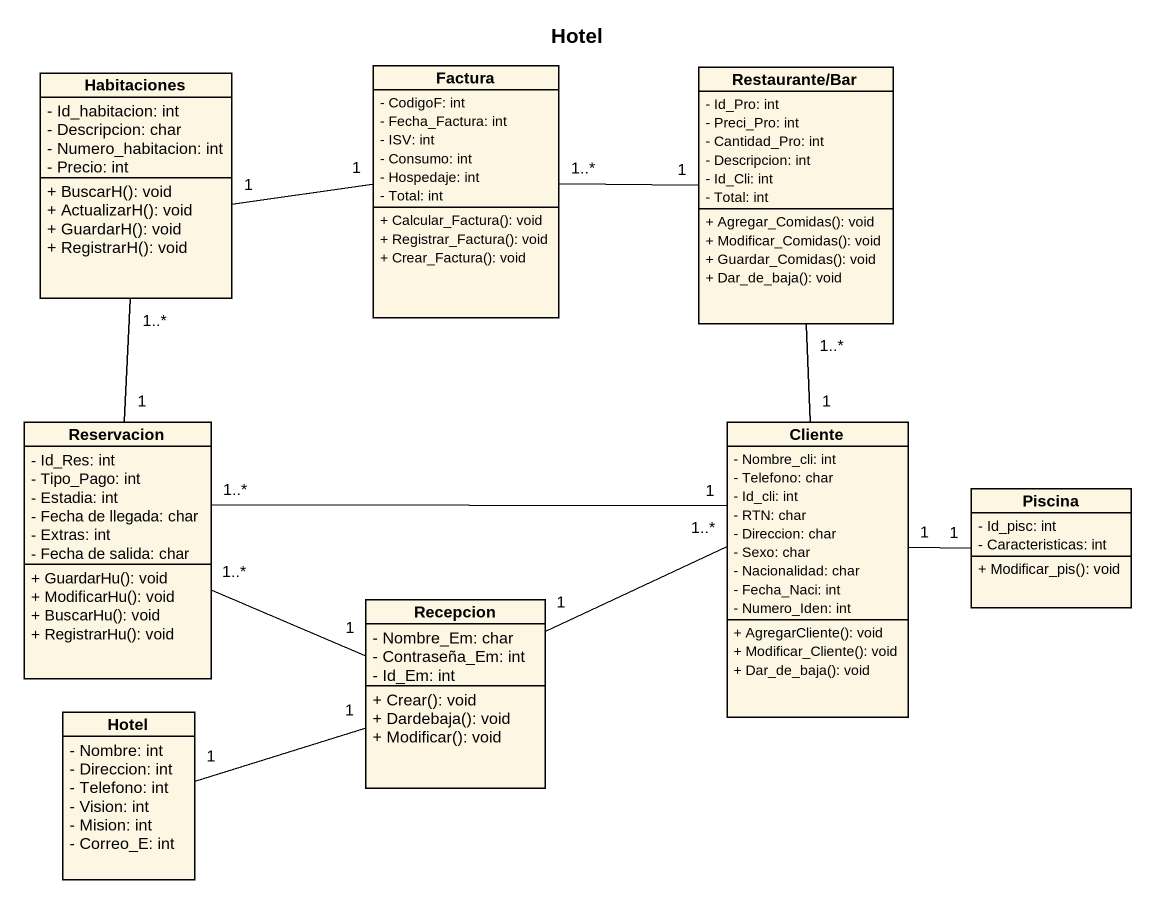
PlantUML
@startuml
title Hotel
hide circle
hide empty members
skinparam classAttributeIconSize 0
class Habitaciones {
  - Id_habitacion: int
  - Descripcion: char
  - Numero_habitacion: int
  - Precio: int
  + BuscarH(): void
  + ActualizarH(): void
  + GuardarH(): void
  + RegistrarH(): void
}
class Factura {
  - CodigoF: int
  - Fecha_Factura: int
  - ISV: int
  - Consumo: int
  - Hospedaje: int
  - Total: int
  + Calcular_Factura(): void
  + Registrar_Factura(): void
  + Crear_Factura(): void
}
class "Restaurante/Bar" as Restaurante_Bar {
  - Id_Pro: int
  - Preci_Pro: int
  - Cantidad_Pro: int
  - Descripcion: int
  - Id_Cli: int
  - Total: int
  + Agregar_Comidas(): void
  + Modificar_Comidas(): void
  + Guardar_Comidas(): void
  + Dar_de_baja(): void
}
class Reservacion {
  - Id_Res: int
  - Tipo_Pago: int
  - Estadia: int
  - Fecha de llegada: char
  - Extras: int
  - Fecha de salida: char
  + GuardarHu(): void
  + ModificarHu(): void
  + BuscarHu(): void
  + RegistrarHu(): void
}
class Cliente {
  - Nombre_cli: int
  - Telefono: char
  - Id_cli: int
  - RTN: char
  - Direccion: char
  - Sexo: char
  - Nacionalidad: char
  - Fecha_Naci: int
  - Numero_Iden: int
  + AgregarCliente(): void
  + Modificar_Cliente(): void
  + Dar_de_baja(): void
}
class Piscina {
  - Id_pisc: int
  - Caracteristicas: int
  + Modificar_pis(): void
}
class Recepcion {
  - Nombre_Em: char
  - Contraseña_Em: int
  - Id_Em: int
  + Crear(): void
  + Dardebaja(): void
  + Modificar(): void
}
class Hotel {
  - Nombre: int
  - Direccion: int
  - Telefono: int
  - Vision: int
  - Mision: int
  - Correo_E: int
}
Factura "1" -left- "1" Habitaciones
Restaurante_Bar "1" -left- "1..*" Factura
Reservacion "1" -up- "1..*" Habitaciones
Reservacion "1..*" -right- "1" Cliente
Cliente "1" -up- "1..*" Restaurante_Bar
Cliente "1" -right- "1" Piscina
Cliente "1..*" -left- "1" Recepcion
Recepcion "1" -left- "1..*" Reservacion
Hotel "1" -right- "1" Recepcion
@enduml
